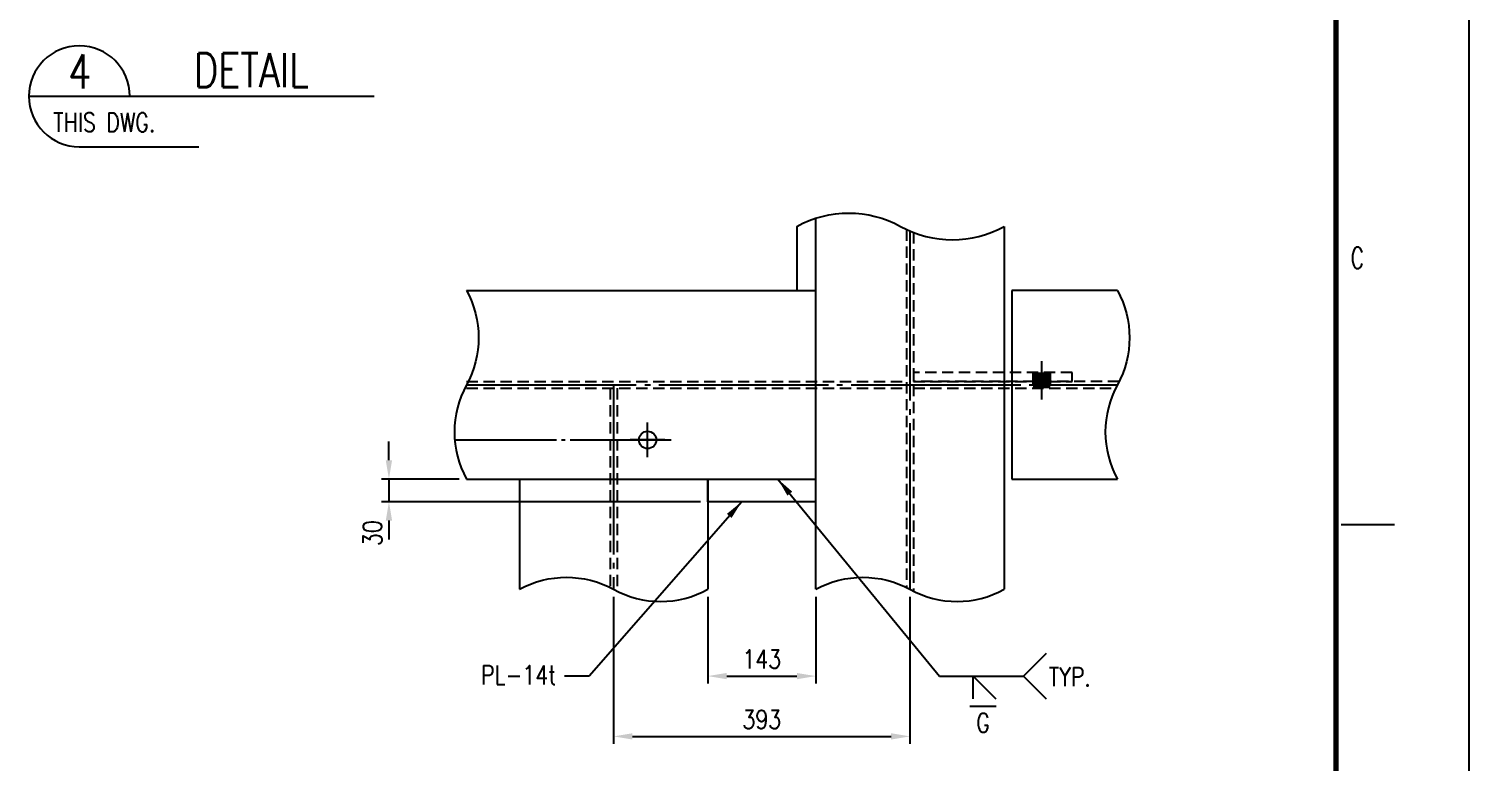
# Model space of a CAD drawing. Header units: millimetres. Extents: x 0 to 232280, y -26939 to 23794.
# Drawn here: x 224639 to 232280, y 13614 to 17506 of the extents above; entities that cross this region are included whole.
import ezdxf
from ezdxf.enums import TextEntityAlignment as Align

# ---------------------------------------------------------------- set-up
doc = ezdxf.new("R2010")
doc.units = ezdxf.units.MM
doc.header["$LTSCALE"] = 30
doc.linetypes.add('JNK-CENTER', pattern=[34, 30, -1.5, 1, -1.5])
doc.linetypes.add('JNK-HIDDEN', pattern=[3, 2, -1])
for name, color, linetype in [('CEN-R', 1, 'JNK-CENTER'), ('CON-C', 4, 'Continuous'), ('CON-G', 3, 'Continuous'), ('CON-W', 7, 'Continuous'), ('CON-Y', 2, 'Continuous'), ('Dim-W', 7, 'Continuous'), ('HID-Y', 2, 'JNK-HIDDEN'), ('STL-OBJT', 7, 'Continuous'), ('TXT-Y', 2, 'Continuous')]:
    doc.layers.add(name, color=color, linetype=linetype)
doc.styles.add('ROMANS', font='ROMANS.shx', dxfattribs={"width": 0.8})
doc.styles.add('SIMPLEX', font='simplex.shx', dxfattribs={"width": 0.8})
doc.dimstyles.new('DIM40x4', dxfattribs={"dimscale": 40, "dimtxt": 2.5, "dimasz": 2.5, "dimexe": 1, "dimexo": 1, "dimgap": 1, "dimtad": 1, "dimdec": 1, "dimlfac": 0.25, "dimdsep": 46, "dimtxsty": 'SIMPLEX', "dimcen": 2.5, "dimclrd": 7, "dimclre": 7, "dimclrt": 2, "dimadec": 1, "dimazin": 2, "dimtfac": 1, "dimtdec": 1, "dimtmove": 2, "dimatfit": 3, "dimfxl": 1, "dimtfill": 1, "dimtolj": 1, "dimtzin": 0, "dimarcsym": 1})

# ---------------------------------------------------------------- blocks, each defined once
blk = doc.blocks.new('TITLE')
at = {"color": 7}
for p, q in [((841, 0), (841, 594.85)), ((824.02, 371.87), (831.1, 371.87))]:
    blk.add_line(p, q, dxfattribs=at)
at = {"color": 7, "const_width": 0.707}
blk.add_lwpolyline([(823.32, 17.33), (823.32, 577.17)], dxfattribs=at)
at = {"color": 7, "style": 'ROMANS', "width": 0.7}
blk.add_text('C', height=2.83, dxfattribs=at).set_placement((826.15, 407.24), align=Align.MIDDLE)
blk = doc.blocks.new('SECTITLE')
at = {"layer": 'CON-G'}
for p, q in [((-1.7, 0), (44.1, 0)), ((5, -6.7), (20.86, -6.7))]:
    blk.add_line(p, q, dxfattribs=at)
blk.add_arc((5, 0), 6.7, 0, 270, dxfattribs=at)
at = {"layer": 'CON-C', "style": 'SIMPLEX', "width": 0.8}
for tag, p in [('A', (5.06, 1.04)), ('ELEVATION', (27.83, 1.22))]:
    blk.add_attdef(tag, text='', height=4.5, dxfattribs=at).set_placement(p, align=Align.CENTER)
at = {"layer": 'CON-Y', "style": 'SIMPLEX', "width": 0.8}
blk.add_attdef('SCALE', text='', height=2.5, dxfattribs=at).set_placement((44.9, -3.72), align=Align.RIGHT)
blk.add_attdef('H0000-0000', (1.54, -4.72), '', height=2.5, dxfattribs=at)
blk = doc.blocks.new('*D2282')
at = {"layer": 'DEFPOINTS', "color": 0, "transparency": 16777216}
for p in [(226961.3, 15116.3), (226549.5, 14996.3), (228241.4, 14996.3)]:
    blk.add_point(p, dxfattribs=at)
at = {"layer": 'Dim-W', "color": 7, "lineweight": -2, "transparency": 16777216}
for p, q in [((226549.5, 15216.3), (226549.5, 15316.3)), ((226921.3, 15116.3), (226509.5, 15116.3)), ((226549.5, 15116.3), (226549.5, 14996.3)), ((228201.4, 14996.3), (226509.5, 14996.3)), ((226549.5, 14896.3), (226549.5, 14796.3))]:
    blk.add_line(p, q, dxfattribs=at)
at = {"layer": 'Dim-W', "color": 7, "transparency": 16777216}
blk.add_solid([(226532.8, 15216.3), (226566.2, 15216.3), (226549.5, 15116.3)], dxfattribs=at)
at = {"layer": 'Dim-W', "color": 2, "transparency": 16777216, "insert": (226462.1, 14829.6), "char_height": 100, "attachment_point": 5, "rotation": 90, "style": 'SIMPLEX', "bg_fill": 3, "box_fill_scale": 1.1, "bg_fill_color": 256, "bg_fill_true_color": 13158600, "bg_fill_transparency": 0}
blk.add_mtext('\\A1;30', dxfattribs=at)
at = {"layer": 'Dim-W', "color": 7, "transparency": 16777216}
blk.add_solid([(226532.8, 14896.3), (226566.2, 14896.3), (226549.5, 14996.3)], dxfattribs=at)
blk = doc.blocks.new('*D2283')
at = {"layer": 'DEFPOINTS', "color": 0, "transparency": 16777216}
for p in [(228241.4, 14531.4), (228813.4, 14531.4), (228813.4, 14070.8)]:
    blk.add_point(p, dxfattribs=at)
at = {"layer": 'Dim-W', "color": 7, "lineweight": -2, "transparency": 16777216}
for p, q in [((228241.4, 14491.4), (228241.4, 14030.8)), ((228813.4, 14491.4), (228813.4, 14030.8)), ((228341.4, 14070.8), (228713.4, 14070.8))]:
    blk.add_line(p, q, dxfattribs=at)
at = {"layer": 'Dim-W', "color": 7, "transparency": 16777216}
for points in [[(228341.4, 14087.4), (228341.4, 14054.1), (228241.4, 14070.8)], [(228713.4, 14087.4), (228713.4, 14054.1), (228813.4, 14070.8)]]:
    blk.add_solid(points, dxfattribs=at)
at = {"layer": 'Dim-W', "color": 2, "transparency": 16777216, "insert": (228527.4, 14160.8), "char_height": 100, "attachment_point": 5, "style": 'SIMPLEX', "bg_fill": 3, "box_fill_scale": 1.1, "bg_fill_color": 256, "bg_fill_true_color": 13158600, "bg_fill_transparency": 0}
blk.add_mtext('\\A1;143', dxfattribs=at)
blk = doc.blocks.new('*D2284')
at = {"layer": 'DEFPOINTS', "color": 0, "transparency": 16777216}
for p in [(227741.4, 14531.4), (229313.4, 14531.4), (229313.4, 13750.8)]:
    blk.add_point(p, dxfattribs=at)
at = {"layer": 'Dim-W', "color": 7, "lineweight": -2, "transparency": 16777216}
for p, q in [((227741.4, 14491.4), (227741.4, 13710.8)), ((229313.4, 14491.4), (229313.4, 13710.8)), ((227841.4, 13750.8), (229213.4, 13750.8))]:
    blk.add_line(p, q, dxfattribs=at)
at = {"layer": 'Dim-W', "color": 7, "transparency": 16777216}
for points in [[(227841.4, 13767.4), (227841.4, 13734.1), (227741.4, 13750.8)], [(229213.4, 13767.4), (229213.4, 13734.1), (229313.4, 13750.8)]]:
    blk.add_solid(points, dxfattribs=at)
at = {"layer": 'Dim-W', "color": 2, "transparency": 16777216, "insert": (228527.4, 13840.8), "char_height": 100, "attachment_point": 5, "style": 'SIMPLEX', "bg_fill": 3, "box_fill_scale": 1.1, "bg_fill_color": 256, "bg_fill_true_color": 13158600, "bg_fill_transparency": 0}
blk.add_mtext('\\A1;393', dxfattribs=at)

msp = doc.modelspace()

# ---------------------------------------------------------------- hatches: boundary and pattern name
at = {"layer": 'CON-W'}
h = msp.add_hatch(color=256, dxfattribs=at)
h.paths.add_polyline_path([(230057.44, 15616.29), (230013.44, 15616.29), (230013.44, 15598.29), (230057.44, 15598.29)])
h.paths.add_polyline_path([(230013.44, 15634.29), (230013.44, 15616.29), (230057.44, 15616.29), (230057.44, 15634.29)])
h.paths.add_polyline_path([(230013.44, 15616.29), (230013.44, 15634.29), (229965.44, 15634.29), (229965.44, 15616.29)])
h.paths.add_polyline_path([(230013.44, 15598.29), (230013.44, 15616.29), (229965.44, 15616.29), (229965.44, 15598.29)])
h.paths.add_polyline_path([(230013.44, 15634.29), (230013.44, 15682.29), (229965.44, 15682.29), (229965.44, 15634.29)])
h.paths.add_polyline_path([(230013.44, 15634.29), (230057.44, 15634.29), (230057.44, 15682.29), (230013.44, 15682.29)])

# ---------------------------------------------------------------- linework, layer by layer
msp.add_lwpolyline([(229648.98, 13950.76), (229648.98, 14070.76), (229768.98, 13950.76)])
at = {"layer": 'CEN-R'}
for p, q in [((229313.44, 16432.97), (229313.44, 14531.43)), ((230013.44, 15538.29), (230013.44, 15742.29)), ((226961.31, 15616.29), (230414.2, 15616.29)), ((227741.44, 15616.29), (227741.44, 14531.43)), ((227921.44, 15232.32), (227921.44, 15416.26)), ((228013.44, 15324.29), (227829.44, 15324.29))]:
    msp.add_line(p, q, dxfattribs=at)
at = {"layer": 'CEN-R', "ltscale": 0.6}
msp.add_line((226898.54, 15324.29), (228047.44, 15324.29), dxfattribs=at)
at = {"layer": 'CON-G'}
for p, q in [((228713.44, 16457.49), (228713.44, 16116.29)), ((228813.44, 14531.43), (228813.44, 16500.32)), ((229813.44, 16457.49), (229813.44, 14531.43)), ((226961.31, 16116.29), (228813.44, 16116.29)), ((230414.2, 16116.29), (229853.44, 16116.29)), ((229853.44, 16116.29), (229853.44, 15116.29)), ((226961.31, 15116.29), (228813.44, 15116.29)), ((227241.44, 15116.29), (227241.44, 14531.43)), ((228241.44, 15116.29), (228241.44, 14531.43)), ((229853.44, 15116.29), (230414.2, 15116.29))]:
    msp.add_line(p, q, dxfattribs=at)
msp.add_lwpolyline([(228813.44, 14996.29), (228241.44, 14996.29), (228241.44, 15116.29)], dxfattribs=at)
msp.add_circle((227921.44, 15324.29), 46, dxfattribs=at)
at = {"layer": 'CON-W'}
msp.add_line((229470.89, 14070.76), (229915.85, 14070.76), dxfattribs=at)
for points in [[(228713.44, 16457.49, -0.2550891), (229263.44, 16457.49, 0.2579286), (229813.44, 16457.49)], [(226961.31, 16116.29, -0.2550891), (226961.31, 15616.29, 0.2579286), (226961.31, 15116.29)], [(230414.2, 16116.29, -0.2550891), (230414.2, 15616.29, 0.2579286), (230414.2, 15116.29)], [(227241.44, 14531.43, -0.2550891), (227741.44, 14531.43, 0.2579286), (228241.44, 14531.43)], [(228813.44, 14531.43, -0.2550891), (229313.44, 14531.43, 0.2579286), (229813.44, 14531.43)]]:
    msp.add_lwpolyline(points, format="xyb", dxfattribs=at)
msp.add_lwpolyline([(230035.85, 14190.76), (229915.85, 14070.76), (230035.85, 13950.76)], dxfattribs=at)
at = {"layer": 'HID-Y'}
for p, q in [((229295.44, 16441.1), (229295.44, 14540.81)), ((229331.44, 16425.58), (229331.44, 14521.94)), ((229965.44, 15682.29), (229965.44, 15598.29)), ((230057.44, 15682.29), (230057.44, 15598.29)), ((226961.31, 15634.29), (229295.44, 15634.29)), ((226961.31, 15598.29), (229295.44, 15598.29)), ((227723.44, 15598.29), (227723.44, 14540.81)), ((227759.44, 15598.29), (227759.44, 14521.94)), ((230423.57, 15634.29), (229331.44, 15634.29)), ((229331.44, 15598.29), (230404.71, 15598.29))]:
    msp.add_line(p, q, dxfattribs=at)
msp.add_lwpolyline([(229331.44, 15682.29), (229331.44, 15634.29), (230173.44, 15634.29), (230173.44, 15682.29)], close=True, dxfattribs=at)
at = {"layer": 'STL-OBJT'}
for p, q in [((227611.65, 14070.76), (227481.18, 14070.76)), ((229631.46, 13910.76), (229770.5, 13910.76))]:
    msp.add_line(p, q, dxfattribs=at)

# ---------------------------------------------------------------- block references
at = {"linetype": 'ByBlock', "xscale": 39.99999999599994, "yscale": 39.99999999599994, "zscale": 39.99999999599994}
msp.add_blockref('TITLE', (198639.93, 0), dxfattribs=at)
at = {"layer": 'Dim-W', "xscale": 40, "yscale": 40, "zscale": 40}
msp.add_blockref('SECTITLE', (224707.17, 17147.81), dxfattribs=at).add_auto_attribs({'H0000-0000': 'THIS DWG.', 'A': '4', 'ELEVATION': 'DETAIL'})

# ---------------------------------------------------------------- texts
at = {"layer": 'CON-Y', "style": 'SIMPLEX', "width": 0.8}
msp.add_text('PL-14t', height=100, dxfattribs=at).set_placement((227037.91, 14026.78))
at = {"layer": 'TXT-Y', "style": 'SIMPLEX', "width": 0.8}
msp.add_text('TYP.', height=100, dxfattribs=at).set_placement((230049.82, 14067.12), align=Align.MIDDLE_LEFT)
msp.add_text('G', height=100, dxfattribs=at).set_placement((229700.98, 13822.76), align=Align.MIDDLE_CENTER)

# ---------------------------------------------------------------- next in the draw order: dimensions: what is measured, and where the dimension line sits
at = {"layer": 'Dim-W'}
dim = msp.add_linear_dim(base=(226549.5, 14996.29), p1=(226961.31, 15116.29), p2=(228241.44, 14996.29), angle=90, dimstyle='DIM40x4', dxfattribs=at)
dim.commit()
dim.dimension.update_dxf_attribs({"geometry": '*D2282', "text_midpoint": (226462.12, 14829.58), "dimtype": 160})
dim = msp.add_linear_dim(base=(228813.44, 14070.76), p1=(228241.44, 14531.43), p2=(228813.44, 14531.43), dimstyle='DIM40x4', override={"dimtmove": 0}, dxfattribs=at)
dim.commit()
dim.dimension.update_dxf_attribs({"geometry": '*D2283', "text_midpoint": (228527.44, 14160.76)})

# ---------------------------------------------------------------- next in the draw order: dimensions: what is measured, and where the dimension line sits
dim = msp.add_linear_dim(base=(229313.44, 13750.76), p1=(227741.44, 14531.43), p2=(229313.44, 14531.43), dimstyle='DIM40x4', override={"dimtmove": 0}, dxfattribs=at)
dim.commit()
dim.dimension.update_dxf_attribs({"geometry": '*D2284', "text_midpoint": (228527.44, 13750.76), "dimtype": 160})

# ---------------------------------------------------------------- next in the draw order: leaders
for points in [[(228612.69, 15116.29), (229470.89, 14070.76)], [(228420.75, 14996.29), (227611.65, 14070.76)]]:
    msp.add_leader(points, dimstyle='DIM40x4', override={"dimgap": 1, "dimtad": 0}, dxfattribs=at)

doc.saveas('drawing.dxf')
